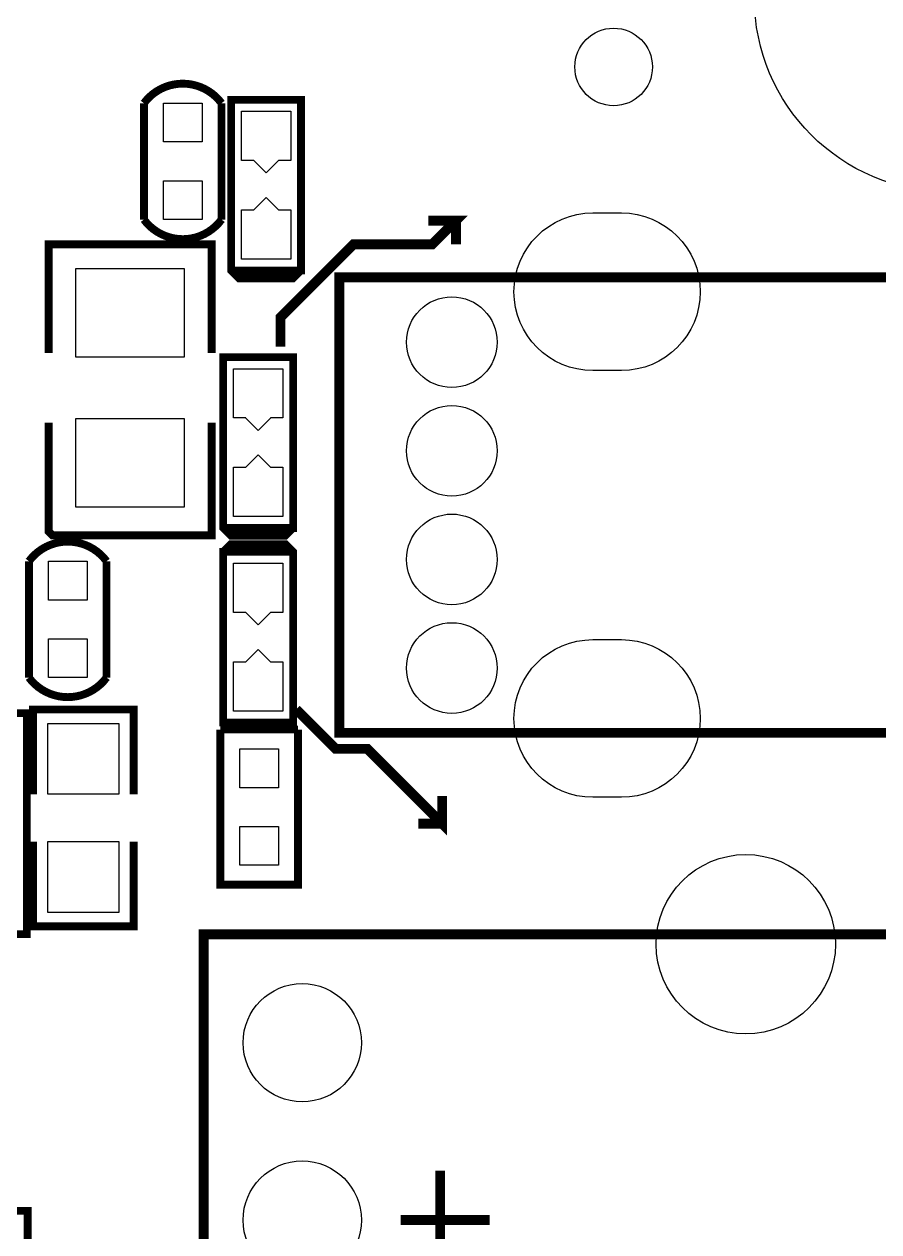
# Model space of a CAD drawing. Extents: x -900 to 3533, y 458 to 4954.
# Drawn here: x 2494 to 2928, y 1726 to 2339 of the extents above; entities that cross this region are included whole.
import ezdxf

# ---------------------------------------------------------------- set-up
doc = ezdxf.new("R2010")
doc.units = 0
doc.header["$MEASUREMENT"] = 0
for name, color, linetype in [('BG_SILKSCREEN_TOP', 43, 'CONTINUOUS'), ('PG_SILKSCREEN_TOP', 30, 'CONTINUOUS'), ('PIN_TOP', 1, 'CONTINUOUS')]:
    doc.layers.add(name, color=color, linetype=linetype)

msp = doc.modelspace()

# ---------------------------------------------------------------- linework, layer by layer
at = {"layer": 'BG_SILKSCREEN_TOP'}
for points in [[(2624, 2175, 5, 5, 0), (2624, 2190, 5, 5, 0), (2661, 2227, 5, 5, 0), (2701, 2227, 5, 5, 0), (2713, 2239, 5, 5, 0), (2699, 2239, 5, 5, 0)], [(2713, 2239, 5, 5, 0), (2713, 2227, 5, 5, 0)], [(2632, 1991, 5, 5, 0), (2652, 1971, 5, 5, 0), (2668, 1971, 5, 5, 0), (2706, 1933, 5, 5, 0), (2706, 1947, 5, 5, 0)], [(2706, 1933, 5, 5, 0), (2694, 1933, 5, 5, 0)]]:
    msp.add_lwpolyline(points, format="xyseb", dxfattribs=at)
at = {"layer": 'PG_SILKSCREEN_TOP'}
for points in [[(2594.1, 2298.61, 4, 4, 0.503899), (2554.74, 2298.61, 4, 4, 0)], [(2554.74, 2298.61, 4, 4, 0), (2554.74, 2239.55, 4, 4, 0)], [(2594.1, 2239.55, 4, 4, 0), (2594.1, 2298.61, 4, 4, 0)], [(2598.961, 2213.693, 3.937, 3.937, 0), (2634.395, 2213.693, 3.937, 3.937, 0), (2634.395, 2300.307, 3.937, 3.937, 0), (2598.961, 2300.307, 3.937, 3.937, 0), (2598.961, 2213.693, 3.937, 3.937, 0), (2602.898, 2209.756, 3.937, 3.937, 0), (2630.458, 2209.756, 3.937, 3.937, 0), (2634.395, 2213.693, 3.937, 3.937, 0)], [(2594.1, 2239.55, 4, 4, -0.504954), (2554.74, 2239.55, 4, 4, 0)], [(2506.367, 2171.881, 4, 4, 0), (2506.367, 2227.001, 4, 4, 0), (2589.047, 2227.001, 4, 4, 0), (2589.047, 2171.881, 4, 4, 0)], [(2653.852, 2210.212, 5, 5, 0), (3205.032, 2210.212, 5, 5, 0), (3205.032, 1979.11, 5, 5, 0), (2653.852, 1979.11, 5, 5, 0), (2653.852, 2210.212, 5, 5, 0)], [(2594.975, 2083.063, 3.937, 3.937, 0), (2630.409, 2083.063, 3.937, 3.937, 0), (2630.409, 2169.677, 3.937, 3.937, 0), (2594.975, 2169.677, 3.937, 3.937, 0), (2594.975, 2083.063, 3.937, 3.937, 0), (2598.912, 2079.126, 3.937, 3.937, 0), (2626.472, 2079.126, 3.937, 3.937, 0), (2630.409, 2083.063, 3.937, 3.937, 0)], [(2506.367, 2136.441, 4, 4, 0), (2506.367, 2081.321, 4, 4, 0), (2508.337, 2079.361, 4, 4, 0), (2589.047, 2079.361, 4, 4, 0), (2589.047, 2136.441, 4, 4, 0)], [(2496.405, 2066.19, 4, 4, -0.504954), (2535.765, 2066.19, 4, 4, 0)], [(2630.409, 2070.937, 3.937, 3.937, 0), (2594.975, 2070.937, 3.937, 3.937, 0), (2594.975, 1984.323, 3.937, 3.937, 0), (2630.409, 1984.323, 3.937, 3.937, 0), (2630.409, 2070.937, 3.937, 3.937, 0), (2626.472, 2074.874, 3.937, 3.937, 0), (2598.912, 2074.874, 3.937, 3.937, 0), (2594.975, 2070.937, 3.937, 3.937, 0)], [(2496.405, 2066.19, 4, 4, 0), (2496.405, 2007.13, 4, 4, 0)], [(2535.765, 2007.13, 4, 4, 0), (2535.765, 2066.19, 4, 4, 0)], [(2496.405, 2007.13, 4, 4, 0.503899), (2535.765, 2007.13, 4, 4, 0)], [(2549.48, 1947.915, 4, 4, 0), (2549.48, 1990.915, 4, 4, 0), (2498.48, 1990.915, 4, 4, 0), (2498.48, 1947.915, 4, 4, 0)], [(2495.284, 1989.097, 3.937, 3.937, 0), (2495.284, 1876.893, 3.937, 3.937, 0), (2444.102, 1876.893, 3.937, 3.937, 0), (2444.102, 1989.097, 3.937, 3.937, 0), (2495.284, 1989.097, 3.937, 3.937, 0)], [(2632.876, 1980.786, 4, 4, 0), (2593.516, 1980.786, 4, 4, 0)], [(2593.516, 1980.786, 4, 4, 0), (2593.516, 1902.046, 4, 4, 0), (2632.876, 1902.046, 4, 4, 0), (2632.876, 1980.786, 4, 4, 0)], [(2549.48, 1923.915, 4, 4, 0), (2549.48, 1880.915, 4, 4, 0), (2498.48, 1880.915, 4, 4, 0), (2498.48, 1923.915, 4, 4, 0)], [(2585.032, 1226.848, 5, 5, 0), (2585.032, 1876.848, 5, 5, 0), (3205.032, 1876.848, 5, 5, 0), (3205.032, 1226.848, 5, 5, 0), (2585.032, 1226.848, 5, 5, 0)], [(2705.032, 1706.848, 5, 5, 0), (2705.032, 1756.848, 5, 5, 0)], [(2220.177, 1232.62, 3.937, 3.937, 0), (2495.767, 1232.62, 3.937, 3.937, 0), (2495.767, 1736.558, 3.937, 3.937, 0), (2220.177, 1736.558, 3.937, 3.937, 0), (2220.177, 1232.62, 3.937, 3.937, 0)], [(2685.032, 1731.848, 5, 5, 0), (2730.032, 1731.848, 5, 5, 0)]]:
    msp.add_lwpolyline(points, format="xyseb", dxfattribs=at)
at = {"layer": 'PIN_TOP'}
for points in [[(2564.5775, 2298.6025), (2584.2625, 2298.6025), (2584.2625, 2278.9175), (2564.5775, 2278.9175)], [(2629.178, 2269.5), (2622.938, 2269.5), (2622.938, 2269.476), (2616.678, 2263.216), (2610.418, 2269.476), (2610.418, 2269.5), (2604.178, 2269.5), (2604.178, 2294.5), (2629.178, 2294.5)], [(2564.5775, 2259.2425), (2584.2625, 2259.2425), (2584.2625, 2239.5575), (2564.5775, 2239.5575)], [(2604.178, 2244.5), (2610.418, 2244.5), (2610.418, 2244.524), (2616.678, 2250.784), (2622.938, 2244.524), (2622.938, 2244.5), (2629.178, 2244.5), (2629.178, 2219.5), (2604.178, 2219.5)], [(2520.207, 2169.661), (2520.207, 2214.661), (2575.207, 2214.661), (2575.207, 2169.661)], [(2625.192, 2138.87), (2618.952, 2138.87), (2618.952, 2138.846), (2612.692, 2132.586), (2606.432, 2138.846), (2606.432, 2138.87), (2600.192, 2138.87), (2600.192, 2163.87), (2625.192, 2163.87)], [(2520.207, 2093.661), (2520.207, 2138.661), (2575.207, 2138.661), (2575.207, 2093.661)], [(2600.192, 2113.87), (2606.432, 2113.87), (2606.432, 2113.894), (2612.692, 2120.154), (2618.952, 2113.894), (2618.952, 2113.87), (2625.192, 2113.87), (2625.192, 2088.87), (2600.192, 2088.87)], [(2525.9275, 2046.4975), (2506.2425, 2046.4975), (2506.2425, 2066.1825), (2525.9275, 2066.1825)], [(2625.192, 2040.13), (2618.952, 2040.13), (2618.952, 2040.106), (2612.692, 2033.846), (2606.432, 2040.106), (2606.432, 2040.13), (2600.192, 2040.13), (2600.192, 2065.13), (2625.192, 2065.13)], [(2525.9275, 2007.1375), (2506.2425, 2007.1375), (2506.2425, 2026.8225), (2525.9275, 2026.8225)], [(2600.192, 2015.13), (2606.432, 2015.13), (2606.432, 2015.154), (2612.692, 2021.414), (2618.952, 2015.154), (2618.952, 2015.13), (2625.192, 2015.13), (2625.192, 1990.13), (2600.192, 1990.13)], [(2505.98, 1947.915), (2505.98, 1983.915), (2541.98, 1983.915), (2541.98, 1947.915)], [(2603.3535, 1970.9385), (2623.0385, 1970.9385), (2623.0385, 1951.2535), (2603.3535, 1951.2535)], [(2603.3535, 1931.5785), (2623.0385, 1931.5785), (2623.0385, 1911.8935), (2603.3535, 1911.8935)], [(2505.98, 1887.915), (2505.98, 1923.915), (2541.98, 1923.915), (2541.98, 1887.915)]]:
    msp.add_lwpolyline(points, close=True, dxfattribs=at)
for points in [[(2796.923, 2162.929), (2782.435, 2162.929, -1), (2782.435, 2242.929), (2796.923, 2242.929, -1)], [(2796.923, 1946.393), (2782.435, 1946.393, -1), (2782.435, 2026.393), (2796.923, 2026.393, -1)]]:
    msp.add_lwpolyline(points, format="xyb", close=True, dxfattribs=at)
for centre, radius in [((2962.835, 2352.075), 98.425), ((2793, 2317), 19.685), ((2710.939, 2177.338), 23), ((2710.939, 2122.22), 23), ((2710.939, 2067.102), 23), ((2710.939, 2011.984), 23), ((2860.032, 1871.848), 45.5), ((2635.032, 1821.848), 30), ((2635.032, 1731.848), 30)]:
    msp.add_circle(centre, radius, dxfattribs=at)

doc.saveas('drawing.dxf')
